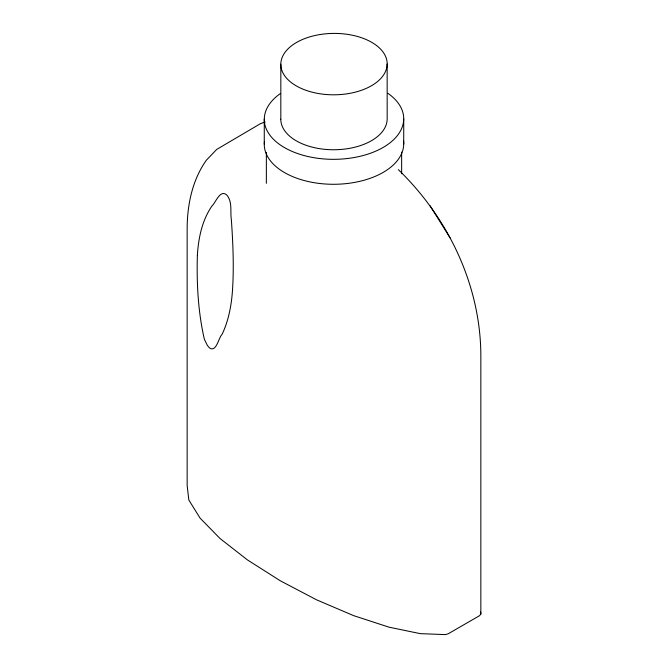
<?xml version="1.0" encoding="UTF-8"?>
<svg xmlns="http://www.w3.org/2000/svg" width="668" height="668" viewBox="0 0 668 668"><rect width="100%" height="100%" fill="white"/><g stroke="black" fill="none" stroke-linecap="round" stroke-linejoin="round"><path stroke-width="1" d="M398.353 169.664C448.403 218.019 480.76 285.72 480.843 355.927L480.843 614.076L479.524 615.704L448.111 633.84L445.297 634.6L420.272 633.64L389.001 627.168L353.631 615.637L316.565 599.822L280.335 580.809L247.394 559.884L220.006 538.483L200.033 518.067L188.827 500.015L187.157 485.561L187.157 227.404C187.416 203.874 192.543 179.842 206.262 160.32L216.683 149.432L260.52 123.63L265.238 122.044M450.073 237.85L430.05 205.702M480.601 612.013L480.843 614.076M387.832 93.269A69.196 39.955 0 0 1 403.739 118.929L403.714 143.912A70.232 40.548 0 0 1 333.766 184.284A69.196 39.955 0 0 1 264.261 144.179L264.286 119.196A70.232 40.548 0 0 1 280.485 93.487M401.643 152.154L401.643 173.797M280.827 119.163L280.827 64.203A53.574 30.928 0 0 1 334.184 33.408A52.78 30.469 0 0 1 387.189 63.994M266.357 152.421L266.357 183.333M280.81 64.203A52.78 30.469 0 0 0 333.816 94.806A53.574 30.928 0 0 0 387.156 63.994L387.173 118.954A53.574 30.928 0 0 1 333.816 149.749A52.78 30.469 0 0 1 280.81 119.163M264.303 144.179A70.232 40.548 0 0 1 264.503 141.324M264.261 119.196A69.196 39.955 0 0 0 333.766 159.326A70.232 40.548 0 0 0 403.697 118.929M403.581 141.048A69.196 39.955 0 0 1 403.739 143.912M197.361 255.602C196.601 283.616 198.07 311.906 204.366 339.294L207.23 345.156A12.725 5.11 71.9 0 0 210.629 348.629C216.691 351.034 218.72 337.499 222.102 334.267A184.176 89.37 66.9 0 0 232.372 291.924C234.092 267.985 233.023 243.954 231.387 220.039C230.001 211.781 232.74 201.928 226.786 195.014C220.056 188.994 215.706 202.68 211.814 206.203C201.928 220.665 198.388 238.384 197.361 255.602"/></g></svg>
